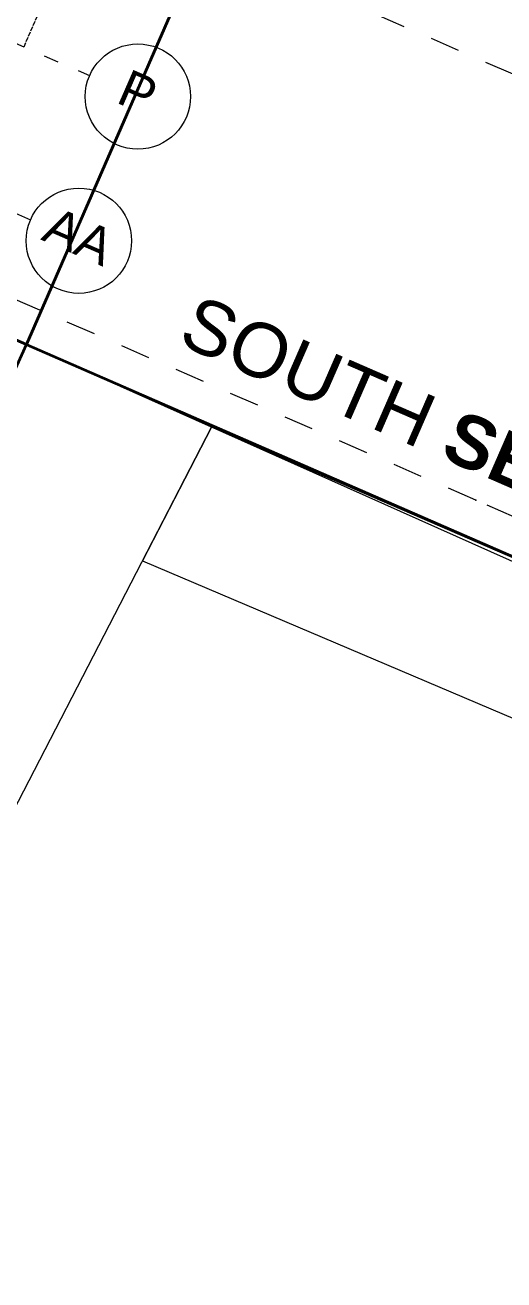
# Model space of a CAD drawing. Header units: millimetres. Extents: x -89663 to 74273, y -103666 to 18539.
# Drawn here: x -615 to 3933, y -66728 to -54804 of the extents above; entities that cross this region are included whole.
import ezdxf
from ezdxf.enums import TextEntityAlignment as Align

# ---------------------------------------------------------------- set-up
doc = ezdxf.new("R2010")
doc.units = ezdxf.units.MM
doc.header["$MEASUREMENT"] = 0
for name, pattern in [('Dashed', [564.444447, 282.222223, -282.222223]), ('Double Dashed', [1093.611073, 529.166651, -211.666656, 141.111112, -211.666656]), ('Hidden Line', [55, 45, -10])]:
    doc.linetypes.add(name, pattern=pattern)
for name, color, linetype in [('A-25-M_Wall_Ext', 7, 'Continuous'), ('A-95-MC_Marker_Section_P2.Marker', 7, 'Continuous'), ('New_A-15-MG_Structural_Grid_Phase_2', 7, 'Continuous'), ('New_A-20-M_Hard_Landscape', 7, 'Continuous'), ('New_A-40-M_Soft_Landscaping_P2', 7, 'Continuous')]:
    doc.layers.add(name, color=color, linetype=linetype)
for name, color, linetype, lineweight in [('A-25-M_Wall_Ext_Pen_No__87', 8, 'Continuous', 20), ('A-95-MC_Marker_Section_P2.Marker_Pen_No__1', 7, 'Continuous', 13), ('New_A-40-M_Soft_Landscaping_P2_Pen_No__150', 7, 'Continuous', 0), ('New_A-95-P_Text_1_50_GA_Pen_No__1', 7, 'Continuous', 13)]:
    doc.layers.add(name, color=color, linetype=linetype, lineweight=lineweight)
doc.layers.add('New_A-15-MG_Structural_Grid_Phase_2_Pen_No__222', color=7, linetype='Continuous', lineweight=13, true_color=0x65af33)
doc.layers.add('New_A-20-M_Hard_Landscape_Pen_No__53', color=7, linetype='Continuous', lineweight=35, true_color=0x444444)
doc.styles.add('GENERATED_STYLE_4', font='')
doc.styles.get('GENERATED_STYLE_4').set_extended_font_data('Swis721 BT')

# ---------------------------------------------------------------- blocks, each defined once
blk = doc.blocks.new('Mesh_6_1', base_point=(-2004, -57229))
at = {"layer": 'New_A-20-M_Hard_Landscape_Pen_No__53', "linetype": 'Continuous', "flags": 128}
blk.add_lwpolyline([(-2004, -57229, -0.183374), (-18002, -70543), (-17579, -76161), (-17223, -76134), (-14657, -75940), (-15008, -71280, 0.205807), (-603, -57840)], format="xyb", close=True, dxfattribs=at)
blk = doc.blocks.new('Mesh_11_1', base_point=(-603, -57840))
at = {"layer": 'New_A-20-M_Hard_Landscape_Pen_No__53', "linetype": 'Continuous', "flags": 128}
blk.add_lwpolyline([(-603, -57840), (9115, -62078), (11790, -55937), (2074, -51701)], close=True, dxfattribs=at)
blk = doc.blocks.new('Mesh_14_1', base_point=(-1941, -57257))
at = {"layer": 'New_A-20-M_Hard_Landscape_Pen_No__53', "linetype": 'Continuous', "flags": 128}
blk.add_lwpolyline([(-1941, -57257), (-603, -57840), (2074, -51701), (11793, -55938), (12592, -54105), (1086, -49088), (-1259, -54466), (-717, -54702, -0.022091)], format="xyb", close=True, dxfattribs=at)
blk = doc.blocks.new('Mesh_26_1', base_point=(-15008, -71280))
at = {"layer": 'New_A-40-M_Soft_Landscaping_P2_Pen_No__150', "linetype": 'Continuous', "flags": 128}
blk.add_lwpolyline([(-15008, -71280), (-14657, -75940, 0.09191), (5946, -69348), (9078, -62164), (-603, -57840, -0.205807)], format="xyb", close=True, dxfattribs=at)
blk = doc.blocks.new('Wall_230_1', base_point=(-444, -54595))
at = {"layer": 'A-25-M_Wall_Ext_Pen_No__87', "linetype": 'Hidden Line', "flags": 128}
for points in [[(-625, -55010), (-444, -54595)], [(-891, -54770), (-937, -54876)]]:
    blk.add_lwpolyline(points, dxfattribs=at)
blk = doc.blocks.new('Standard grid marker_13')
at = {"layer": 'New_A-15-MG_Structural_Grid_Phase_2_Pen_No__222', "linetype": 'Double Dashed'}
blk.add_line((2591, 0), (0, 0), dxfattribs=at)
at = {"layer": 'New_A-15-MG_Structural_Grid_Phase_2_Pen_No__222', "linetype": 'Continuous'}
blk.add_circle((-500, 0), 500, dxfattribs=at)
at = {"layer": 'New_A-15-MG_Structural_Grid_Phase_2_Pen_No__222', "style": 'GENERATED_STYLE_4'}
for tag, p in [('AC_MarkerText_1_0', (-500, 43)), ('AC_MarkerText_1_1', (23154, 43))]:
    blk.add_attdef(tag, text='', height=350, rotation=180, dxfattribs=at).set_placement(p, align=Align.MIDDLE_CENTER)
blk = doc.blocks.new('Mesh_37_1', base_point=(-603, -57840))
at = {"layer": 'New_A-40-M_Soft_Landscaping_P2_Pen_No__150', "linetype": 'Continuous', "flags": 128}
blk.add_lwpolyline([(-603, -57840, -0.205807), (-15008, -71280), (-14917, -72486, 0.161424), (-1600, -63958), (1157, -58626)], format="xyb", close=True, dxfattribs=at)
blk = doc.blocks.new('Mesh_38_1', base_point=(1157, -58626))
at = {"layer": 'New_A-40-M_Soft_Landscaping_P2_Pen_No__150', "linetype": 'Continuous', "flags": 128}
blk.add_lwpolyline([(1157, -58626), (501, -59894), (8572, -63324), (9115, -62078)], close=True, dxfattribs=at)
blk = doc.blocks.new('Standard grid marker_38')
at = {"layer": 'New_A-15-MG_Structural_Grid_Phase_2_Pen_No__222', "linetype": 'Double Dashed'}
blk.add_line((6679, 0), (0, 0), dxfattribs=at)
at = {"layer": 'New_A-15-MG_Structural_Grid_Phase_2_Pen_No__222', "linetype": 'Continuous'}
blk.add_circle((-500, 0), 500, dxfattribs=at)
at = {"layer": 'New_A-15-MG_Structural_Grid_Phase_2_Pen_No__222', "style": 'GENERATED_STYLE_4'}
for tag, p in [('AC_MarkerText_1_0', (-500, 43)), ('AC_MarkerText_1_1', (24048, 43))]:
    blk.add_attdef(tag, text='', height=350, rotation=180, dxfattribs=at).set_placement(p, align=Align.MIDDLE_CENTER)
blk = doc.blocks.new('Cutting Plane_5_1', base_point=(10470, -62287))
at = {"layer": 'A-95-MC_Marker_Section_P2.Marker_Pen_No__1', "linetype": 'Dashed'}
for p, q in [((3665, -59319), (-44301, -38404)), ((10241, -62187), (3665, -59319))]:
    blk.add_line(p, q, dxfattribs=at)
blk.add_point((3665, -59319), dxfattribs=at)
blk = doc.blocks.new('Cutting Plane_7_1', base_point=(12010, -58755))
at = {"layer": 'A-95-MC_Marker_Section_P2.Marker_Pen_No__1', "linetype": 'Dashed'}
blk.add_line((11781, -58655), (-40955, -35660), dxfattribs=at)

msp = doc.modelspace()

# ---------------------------------------------------------------- block references
at = {"layer": 'A-25-M_Wall_Ext', "color": 250, "lineweight": 50, "true_color": 0x2a2a2a}
msp.add_blockref('Wall_230_1', (-444.3, -54595.2), dxfattribs=at)
at = {"layer": 'A-95-MC_Marker_Section_P2.Marker'}
for name, p in [('Cutting Plane_7_1', (12010.4, -58755.3)), ('Cutting Plane_5_1', (10470.5, -62286.8))]:
    msp.add_blockref(name, p, dxfattribs=at)
at = {"layer": 'New_A-15-MG_Structural_Grid_Phase_2', "color": 8, "linetype": 'Continuous', "lineweight": 15}
ref = msp.add_blockref('Standard grid marker_38', (-1.9, -55283.6), dxfattribs=dict(at, zscale=1000, rotation=156.4404115839929))
ref.add_attrib('AC_MarkerText_1', 'P', dxfattribs={"layer": 'New_A-15-MG_Structural_Grid_Phase_2_Pen_No__222', "color": 85, "true_color": 0x65af33, "height": 350, "rotation": 336.44041, "style": 'GENERATED_STYLE_4'}).set_placement((456.4, -55440), align=Align.MIDDLE_CENTER)
ref = msp.add_blockref('Standard grid marker_13', (-562.6, -56653.6), dxfattribs=dict(at, zscale=1000, rotation=156.4404115839914))
ref.add_attrib('AC_MarkerText_1', 'AA', dxfattribs={"layer": 'New_A-15-MG_Structural_Grid_Phase_2_Pen_No__222', "color": 85, "true_color": 0x65af33, "height": 350, "rotation": 336.44041, "style": 'GENERATED_STYLE_4'}).set_placement((-104.3, -56810), align=Align.MIDDLE_CENTER)
at = {"layer": 'New_A-20-M_Hard_Landscape', "color": 49, "lineweight": 35, "true_color": 0x444444}
for name, p in [('Mesh_14_1', (-1940.9, -57257)), ('Mesh_11_1', (-603, -57840.4)), ('Mesh_6_1', (-2004.1, -57229.4))]:
    msp.add_blockref(name, p, dxfattribs=at)
at = {"layer": 'New_A-40-M_Soft_Landscaping_P2'}
for name, p in [('Mesh_26_1', (-15007.7, -71280.4)), ('Mesh_37_1', (-603, -57840.4)), ('Mesh_38_1', (1156.8, -58626.3))]:
    msp.add_blockref(name, p, dxfattribs=at)

# ---------------------------------------------------------------- texts
at = {"layer": 'New_A-95-P_Text_1_50_GA_Pen_No__1', "linetype": 'Continuous', "insert": (4670.9, -58943.8), "char_height": 514.699, "attachment_point": 2, "rotation": 336.44041, "style": 'GENERATED_STYLE_4'}
msp.add_mtext('\\A1;{\\fSwis721 BT|b0|i0|c0|p34;SOUTH \\fSwis721 BT|b1|i0|c0|p34;\\H0.971441x;SERVICE AREA }', dxfattribs=at)

doc.saveas('drawing.dxf')
